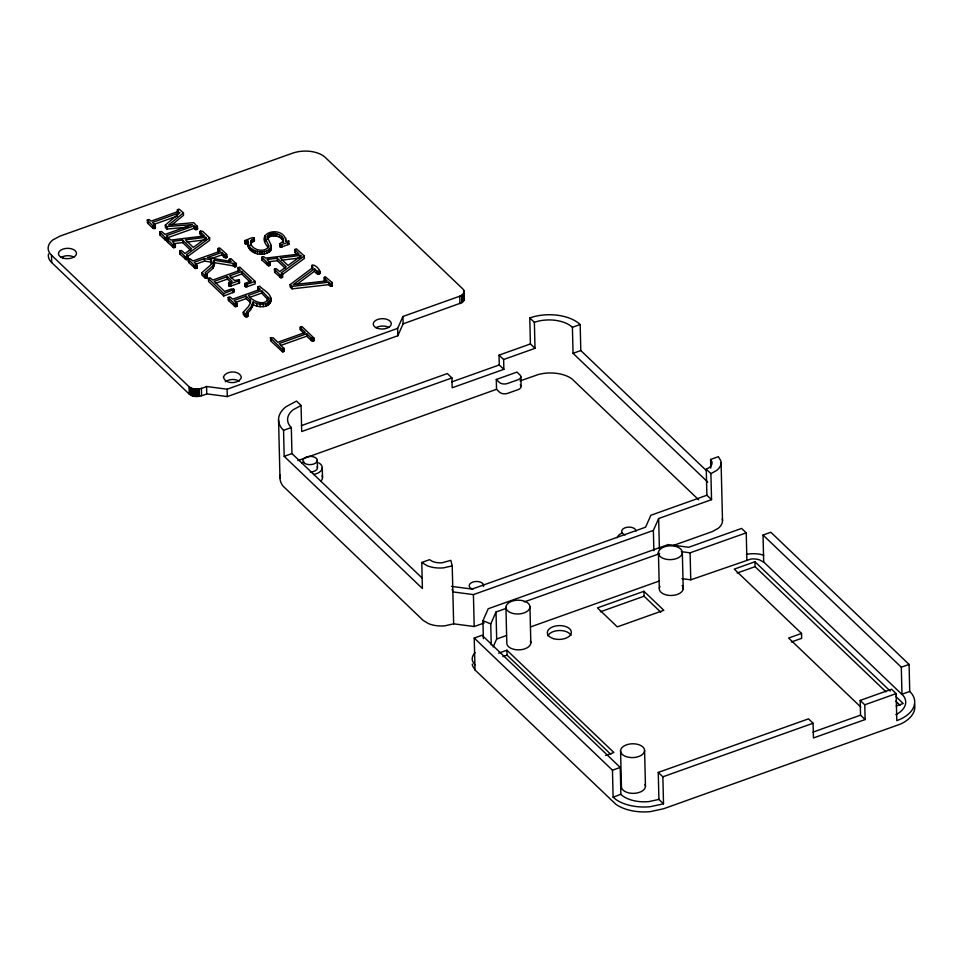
<?xml version="1.0" encoding="UTF-8"?>
<svg xmlns="http://www.w3.org/2000/svg" width="963" height="963" viewBox="0 0 963 963"><rect width="100%" height="100%" fill="white"/><g stroke="black" fill="none" stroke-linecap="round" stroke-linejoin="round"><path stroke-width="1.44" d="M282.941 238.09L283.387 242.375C285.108 234.057 270.735 229.844 267.196 236.838L271.265 245.457L271.241 247.106C266.101 255.761 246.444 251.909 248.298 240.87L245.661 241.581L244.626 240.606L251.993 237.765L254.232 237.849L254.437 240.906L251.259 243.025L250.524 245.216L251.199 240.569L254.376 238.451M247.804 242.556C246.492 254.208 265.619 258.397 271.301 249.561L271.325 247.912M258.421 287.576L260.251 289.333L232.733 299.144L229.928 296.845L228.195 297.459L228.64 300.673L235.345 306.703L237.079 306.09L237.018 303.622L234.093 300.456L246.131 296.159L250.464 300.312L250.187 303.285L248.478 306.523L243.242 312.229L243.302 314.684L246.095 316.971L247.828 316.358L247.768 313.902L246.335 312.156L250.717 307.305L253.137 302.069C258.289 304.621 266.065 305.813 270.097 300.757C272.974 294.076 262.995 290.26 259.757 286.204L258.024 286.818L258.481 290.032L258.024 286.818M51.677 262.562L51.496 255.195A24.027 13.807 -1.4 0 1 52.953 239.847L59.935 236.14L292.487 153.213A24.027 13.807 -1.4 0 1 325.386 157.523L462.938 289.056C465.96 291.645 462.806 295.593 459.772 296.207L402.931 316.478L397.659 328.383L397.839 335.75L227.304 396.575L206.744 393.867C201.448 396.275 194.249 398.225 189.242 394.096L51.677 262.562A24.027 13.807 -1.4 0 1 48.499 253.931M397.839 335.75L403.112 323.845L461.807 302.707L464.31 299.662L464.202 291.62M253.137 302.069L253.197 304.525C258.939 308.389 272.517 307.739 270.784 298.169M229.218 259.276L231.12 261.479L207.49 257.53L221.695 252.462L221.755 254.918L224.271 257.326L226.353 257.807L226.991 257.277L226.522 254.051L219.829 248.033L218.095 248.647L220.334 251.162L192.805 260.973L190 258.674L188.267 259.288L188.724 262.502L195.429 268.533L197.162 267.919L197.102 265.451L194.177 262.285L204.469 258.614L211.391 259.745L210.801 264.909L201.869 272.673L201.929 275.129L205.552 278.211L207.274 277.597L207.214 275.141L205.107 272.734L212.979 265.812L214.268 260.215L233.082 263.356L234.611 264.44L236.344 263.814L230.951 258.662L229.218 259.276L229.278 261.731M332.319 285.842L331.946 282.412L325.518 276.959L324.194 277.85L327.167 280.871L293.294 284.615L314.48 268.737C321.088 275.984 321.305 268.46 313.673 265.078L311.651 265.848L313.071 267.389L290.104 284.591L290.164 287.046L292.066 288.864L328.66 284.687L331.079 286.288L332.319 285.842L332.331 282.941M314.48 268.737L314.54 271.193C315.575 274.226 321.522 275.948 319.776 270.94M283.327 239.919L282.58 241.797L279.667 243.711L279.86 246.769L282.087 246.865L288.948 244.193L288.756 241.111L285.77 241.28C285.168 225.21 252.378 230.903 268.641 247.864L268.581 245.409L264.584 236.898M264.644 239.354L264.873 235.61M205.167 275.189L213.04 268.268L214.436 262.068M324.567 278.379L324.627 280.835L324.796 277.091M312.012 266.378L312.072 268.833L312.253 265.09M267.257 239.293L267.449 235.971M247.262 313.637L250.777 309.761L253.197 304.525M483.378 638.674L482.945 620.666L488.217 608.748L668.166 544.577L688.726 547.273L741.606 528.422L746.229 532.84L746.891 559.852M491.25 644.921L490.733 623.904L496.017 611.986L505.888 608.472M493.152 646.943L496.667 639.011L496.017 611.986M653.865 550.752L653.371 530.432L658.656 518.515L711.537 499.665L710.899 473.627L706.264 469.21L709.406 467.476A13.217 7.608 -1.4 0 0 711.922 461.795L710.586 459.471L718.398 456.691L720.866 460.916A22.245 12.796 -1.4 0 1 716.628 470.474L710.899 473.627M267.509 238.427C271.518 233.877 279.98 235.682 282.99 240.545M167.971 240.016L165.263 240.064L160.243 235.261L159.774 232.047L161.507 231.421L165.01 234.394L192.528 224.584L166.9 226.57L165.335 225.089L180.021 212.618L152.491 222.429L155.404 225.595L154.826 228.58L152.768 228.123L147.724 223.308L147.279 220.094L149 219.48L151.131 221.129L178.649 211.318L177.397 209.729L179.13 209.115L183.452 212.871L183.512 215.327L172.184 224.584M159.834 234.503L160.472 233.973M159.774 232.047L165.203 237.608L167.285 238.09L167.911 237.56L166.37 235.706L193.9 225.884L195.718 227.256L197.451 226.642L193.695 222.67L168.73 224.897L183.452 212.871M193.9 225.884L193.96 228.339L195.778 229.712L197.511 229.098L197.451 226.642M188.267 259.288L194.382 265.511L197.102 265.451M221.695 252.462L225.198 255.436L226.931 254.822M201.869 272.673L205.492 275.755L207.214 275.141M228.195 297.459L234.31 303.682L237.018 303.622M209.597 237.873L186.425 254.87L187.869 256.639L187.929 259.095L186.196 259.709L180.153 254.316L179.696 251.09L181.429 250.476L185.004 253.522L191.565 248.719L182.597 240.148L172.317 241.388L175.326 244.638L175.386 247.094L173.653 247.72L167.598 242.303L167.141 239.089L168.874 238.475L170.908 240.04L204.445 235.971L200.027 231.373L202.736 231.301L209.597 237.873L209.657 240.329L187.641 256.483M179.756 253.546L180.334 250.561M274.395 269.195L276.128 268.581L279.715 271.626L286.264 266.811L277.296 258.253L267.016 259.492L270.025 262.743L270.085 265.198L268.364 265.824L262.297 260.407L261.852 257.193L263.573 256.579L265.607 258.132L299.156 254.076L294.738 249.477L296.46 248.863L304.296 255.977L304.356 258.433L281.184 275.43L282.628 277.2L280.907 277.813L274.864 272.409L274.395 269.195L279.872 274.804L281.93 275.262L282.568 274.744L281.124 272.974L304.296 255.977M274.455 271.65L275.093 271.121M147.339 222.549L147.977 222.02M147.279 220.094L152.708 225.667L155.404 225.595M167.141 239.089L172.63 244.71L175.326 244.638M179.696 251.09L185.173 256.712L187.869 256.639M188.327 261.743L188.904 258.758M218.493 249.405L218.553 251.861L218.733 248.129M244.999 286.565L244.819 283.483L251.427 280.895L241.653 271.542L229.639 275.827L234.539 280.498L239.378 279.679L239.558 282.761L238.571 283.327L231.048 286.011L228.833 285.915L228.64 282.833L232.227 281.328L227.34 276.646L214.123 281.365L224.62 291.392L231.433 288.96L233.66 289.069L233.84 292.15L223.741 295.978L208.682 281.581L208.225 278.367L209.958 277.753L212.763 280.052L240.281 270.242L238.054 267.726L239.787 267.112L255.099 281.377L255.159 283.832L247.226 286.661L245.902 286.914L244.879 285.939M214.268 260.215L214.328 262.67L233.142 265.812L234.671 266.895L236.404 266.269L236.344 263.814M261.852 257.193L267.329 262.815L270.025 262.743M228.255 299.914L228.893 299.385M258.084 289.273L258.722 288.756M243.242 312.229L246.034 314.516L247.768 313.902M270.422 337.832L273.119 337.772L277.801 342.238L305.331 332.428L300.649 327.95L300.251 327.203L301.985 326.577L314.07 338.133L314.131 340.601L311.434 340.661L306.752 336.183L306.691 333.728L279.174 343.55L284.241 348.775L284.302 351.23L282.568 351.856L270.88 341.046L270.422 337.832L281.545 348.847L284.241 348.775M270.483 340.288L271.121 339.77M304.452 333.992L300.312 329.659L300.889 326.674M306.691 333.728L311.374 338.206L314.07 338.133M167.201 241.544L167.779 238.571M202.495 236.513L200.087 233.828L200.665 230.843M261.912 259.649L262.55 259.119M297.194 254.605L295.184 252.691L295.436 251.403M296.881 284.422L314.54 271.193M225.294 381.733C229.29 378.928 235.044 378.724 239.281 381.119M290.104 284.591L292.006 286.408L328.6 282.231L330.333 283.712L332.259 283.387M228.7 285.289L229.676 284.711M279.667 243.711L280.702 244.662L282.027 244.409L287.901 242.315L288.756 241.111M208.225 278.367L223.681 293.522L233.78 289.694M228.64 282.833L229.663 283.808L230.988 283.555L238.511 280.871L239.378 279.679M297.856 460.627L496.523 389.293L499.58 392.218A6.007 3.455 -1.4 0 0 507.814 393.301L518.142 389.606A6.007 3.455 -1.4 0 0 520.261 384.851M706.264 469.21L706.902 495.235L650.856 515.277L645.583 527.194L472.051 589.079L451.491 586.383M503.625 359.512L535.007 348.329L530.408 343.947L499.039 355.13L503.625 359.512L503.866 369.335L452.189 387.764L451.948 377.941L301.708 431.52L301.07 405.483L293.233 409.708A28.228 16.239 -1.4 0 0 289.851 425.887L291.32 427.536L291.958 453.573L422.276 578.185M153.936 224.403L177.324 216.049M166.43 238.162L193.96 228.339M244.686 243.061L245.709 244.036L248.358 243.326M195.525 264.283L204.529 261.069L211.451 262.201L211.848 263.886L211.788 261.43M211.427 258.602L221.755 254.918M215.507 283.339L227.4 279.101L231.313 282.845M231.036 277.801L241.713 273.998L250.404 282.315M244.819 283.483L245.842 284.458L247.166 284.205L255.099 281.377M261.623 290.633L248.43 295.34C251.548 301.395 267.57 307.498 267.81 297.146L261.623 290.633L261.683 293.089L267.87 299.601M235.49 302.43L246.191 298.614L250.524 302.767L250.464 300.312M249.814 297.326L261.683 293.089M280.606 345.512L306.752 336.183M51.496 255.195L189.061 386.729C194.069 390.846 201.267 388.908 206.564 386.5L227.124 389.208L397.659 328.383M301.07 405.483L296.484 401.102L286.023 406.711A37.256 21.427 -1.4 0 0 281.545 428.066L283.555 430.305L291.32 427.536M580.171 324.531L577.668 322.461A37.256 21.427 -1.4 0 0 533.743 316.695L529.782 317.91L534.369 322.304L537.282 321.413A28.228 16.239 -1.4 0 1 570.565 325.783L572.407 327.3L580.171 324.531L580.809 350.556L706.084 470.329M301.335 425.634L447.362 373.56L451.948 377.941M451.791 381.89L499.279 364.953L503.866 369.335M496.294 379.47L516.962 372.103L520.02 375.016A6.007 3.455 -1.4 0 1 517.901 379.783L507.573 383.479A6.007 3.455 -1.4 0 1 499.34 382.395L496.294 379.47L496.523 389.293M283.555 430.305L284.193 456.342L291.958 453.573M572.407 327.3L573.045 353.325L580.809 350.556M519.996 380.927L538.57 374.451A28.228 16.239 -1.4 0 1 571.866 378.82L698.632 499.761M284.193 456.342L422.408 588.501L421.782 562.464L429.594 559.684L432.519 561.441A13.217 7.608 -1.4 0 0 442.318 562.729L450.853 560.346L452.225 565.871L453.645 623.831L445.014 625.806A22.245 12.796 -1.4 0 1 428.523 623.639L423.19 620.425L282.966 486.026A37.256 21.427 -1.4 0 1 280.245 475.084M452.225 565.871L443.594 567.845A22.245 12.796 -1.4 0 1 427.103 565.678L421.782 562.464M452.177 589.139L452.863 591.908L473.423 594.604L653.371 530.432M673.342 545.479L712.307 531.588L718.049 528.434A22.245 12.796 -1.4 0 0 722.274 518.876M524.233 601.935L659.667 553.629M453.645 623.831L474.205 626.54L484.124 623.001M681.286 551.655L690.098 552.81L746.229 532.84M914.477 703.941A37.256 21.427 -1.4 0 1 900.586 724.044L663.639 808.739L650.302 811.616A37.256 21.427 -1.4 0 1 615.742 804.189L475.012 669.971L474.229 638.036L482.054 635.255L620.22 767.427L620.882 794.439L622.724 795.968A28.228 16.239 -1.4 0 0 648.918 801.589L659.186 799.362M763.695 562.067L763.033 535.043L770.857 532.262L909.084 664.422L909.734 691.434L911.744 693.673A37.256 21.427 -1.4 0 1 900.465 719.132L896.806 720.637L896.144 693.625L891.545 689.231L860.176 700.426L860.537 715.16L865.123 719.542L813.446 737.971L813.085 723.237L808.499 718.855L658.259 772.422L658.921 799.434L663.519 803.828L650.181 806.705A37.256 21.427 -1.4 0 1 615.622 799.278L613.118 797.208L612.456 770.195L474.229 638.036M496.667 639.011L506.55 635.484M530.529 626.937L658.921 581.146M643.946 591.294L597.445 607.882L617.307 626.877L663.82 610.301L643.946 591.294L644.066 596.217L660.799 612.203M600.382 611.794L644.066 596.217M681.948 578.667L690.76 579.822L750.971 559.022A13.217 7.608 -1.4 0 1 759.326 559.78L764.068 562.32L903.438 695.852A28.228 16.239 -1.4 0 1 895.855 714.678M498.629 653.155L506.899 650.206L613.888 752.5L605.619 755.449M890.221 691.085L754.944 561.754L734.275 569.121L801.529 633.425L801.649 638.337L791.321 642.02M502.879 656.597L507.02 655.117L610.759 754.306M737.152 573.045L755.064 566.665L886.008 691.867M801.529 633.425L788.613 638.036L860.814 707.071M612.456 770.195L620.22 767.427M763.033 535.043L901.308 667.19L909.084 664.422M658.259 772.422L662.857 776.816L813.085 723.237M860.176 700.426L864.762 704.808L896.144 693.625M613.118 797.208L620.714 794.306M909.734 691.434L901.97 694.203L901.308 667.19M813.049 732.097L860.537 715.16M896.204 705.999L903.21 703.508L895.626 696.261M746.421 554.351L749.696 553.894A22.245 12.796 -1.4 0 1 763.755 555.194M205.865 237.331L185.426 239.823L193.346 247.395L206.371 237.813L205.865 237.331L205.926 239.787M186.942 242.098L204.457 239.956M300.564 255.424L280.125 257.928L288.045 265.499L301.07 255.905L300.564 255.424L300.625 257.879M281.653 260.203L299.168 258.06M173.846 243.663L182.657 242.604L190.626 250.224M268.545 261.767L277.356 260.708L285.325 268.316M165.335 225.089L165.395 227.545L166.96 229.038L187.821 227.16M253.389 239.956L254.437 240.906M482.945 620.666L490.733 623.904M573.045 353.325L707.733 482.078M706.902 495.235L711.537 499.665M895.746 701.172L900.08 705.313M474.891 665.06L472.436 660.823A22.245 12.796 -1.4 0 1 475.072 652.697M475.012 669.971L472.544 665.734A22.245 12.796 -1.4 0 1 472.327 664.073M332.391 285.397L331.946 282.412M319.836 273.396L319.403 270.41M226.582 256.507L226.991 257.277M197.511 229.098L197.042 225.872M237.079 306.09L236.609 302.864M207.274 277.597L206.816 274.371M196.753 267.148L197.162 267.919M313.733 339.843L314.131 340.601M270.085 265.198L269.64 261.984M284.302 351.23L283.844 348.028M236.404 266.269L235.947 263.068M247.828 316.358L247.371 313.144M187.929 259.095L187.472 255.881M175.386 247.094L174.929 243.892M155.464 228.05L155.007 224.836M270.013 298.229L270.844 300.625M464.046 297.651L464.383 298.987M250.464 242.76C251.837 250.163 264.488 253.185 268.605 246.697L268.581 245.409M288.816 243.567L288.948 244.193M233.84 292.15L233.66 289.069M239.438 282.135L239.558 282.761M214.328 262.67L214.496 264.524M864.762 704.808L865.123 719.542M754.944 561.754L755.064 566.665M721.082 462.589L722.503 520.538M710.586 459.471L710.79 468.15M690.098 552.81L690.76 579.822M682.346 553.123A12.013 6.91 -1.4 0 1 663.507 558.504A12.013 6.91 -1.4 0 1 665.301 546.551A12.013 6.91 -1.4 0 1 682.346 553.123L683.224 588.983M658.656 518.515L659.39 548.994M658.427 552.329L659.294 588.176M662.857 776.816L663.519 803.828M644.584 750.418A12.013 6.91 -1.4 0 1 626.672 756.798A12.013 6.91 -1.4 0 1 626.456 744.844A12.013 6.91 -1.4 0 1 644.584 750.418L645.451 786.193M620.569 750.959L621.436 786.735A12.013 6.91 -1.4 0 0 635.135 793.271A12.013 6.91 -1.4 0 0 645.005 784.424M534.369 322.304L535.007 348.329M529.782 317.91L530.408 343.947M529.951 606.822A12.013 6.91 -1.4 0 1 512.051 613.202A12.013 6.91 -1.4 0 1 511.822 601.249A12.013 6.91 -1.4 0 1 529.951 606.822L530.818 642.682M520.851 376.726L521.091 386.548M505.936 607.364L506.803 643.212A12.013 6.91 -1.4 0 0 520.514 649.76A12.013 6.91 -1.4 0 0 530.384 640.901M506.899 650.206L507.02 655.117M499.039 355.13L499.279 364.953M473.423 594.604L474.205 626.54M464.106 290.946L464.31 299.662M463.865 290.284L464.094 300.336M463.552 293.619L463.733 300.986M463.034 294.233L463.215 301.6M462.396 294.81L462.577 302.177M461.626 295.34L461.807 302.707M459.772 296.207L459.953 303.574M402.931 316.478L403.112 323.845M331.717 283.7L331.778 286.155M331.019 283.832L331.079 286.288M330.333 283.712L330.393 286.167M329.635 283.23L329.695 285.686M328.6 282.231L328.66 284.687M324.302 277.404L324.254 280.305M319.692 271.373L319.752 273.829M319.162 271.698L319.222 274.154M318.452 271.819L318.512 274.274M317.766 271.698L317.826 274.154M322.28 467.609L322.521 477.431M317.092 271.241L317.152 273.697M317.296 460.35A7.21 4.141 -1.4 0 1 306.559 464.178A7.21 4.141 -1.4 0 1 306.427 457.004A7.21 4.141 -1.4 0 1 317.296 460.35L317.477 467.717M311.759 265.415L311.711 268.304M313.432 338.663L313.493 341.119M312.337 338.759L312.397 341.215M311.374 338.206L311.434 340.661M300.649 327.95L300.709 330.405M300.251 327.203L300.312 329.659M295.123 250.236L295.184 252.691M294.738 249.477L294.798 251.933M292.006 286.408L292.066 288.864M287.901 242.315L287.961 244.771M285.794 238.306L285.855 240.762M282.027 244.409L282.087 246.865M281.641 236.356L281.702 238.812M282.568 274.744L282.628 277.2M282.183 273.986L282.243 276.441M281.93 275.262L281.99 277.717M283.603 349.304L283.664 351.76M280.702 244.662L280.763 247.118M280.847 275.358L280.907 277.813M279.8 244.301L279.86 246.769M282.508 349.4L282.568 351.856M279.439 234.779L279.499 237.235M279.872 274.804L279.932 277.26M277.296 258.253L277.356 260.708M276.694 233.756L276.754 236.212M274.997 233.443L275.057 235.899M274.804 269.953L274.864 272.409M278.56 419.928L279.98 477.889M273.336 233.383L273.396 235.839M271.71 233.564L271.771 236.019M271.265 245.457L271.301 249.561M270.134 233.997L270.194 236.453M270.459 248.55L270.519 251.006M268.918 234.551L268.978 237.006M270.555 296.953L270.711 301.901M269.387 263.272L269.447 265.728M268.942 249.802L269.002 252.258M270.097 300.757L270.158 303.213M268.015 235.201L268.075 237.656M268.304 263.368L268.364 265.824M269.159 301.876L269.219 304.332M267.329 262.815L267.389 265.27M267.81 297.146L268.039 301.515M266.679 250.849L266.739 253.305M267.834 302.827L267.895 305.283M265.066 239.053L265.126 241.508M266.125 303.598L266.185 306.053M264.392 251.487L264.452 253.943M262.237 257.952L262.297 260.407M262.068 251.776L262.129 254.232M263.212 304.248L263.272 306.703M259.709 251.716L259.769 254.172M260.07 304.212L260.13 306.667M257.314 251.319L257.374 253.775M255.255 250.717L255.315 253.173M256.712 303.489L256.772 305.945M254.232 237.849L254.292 240.305M253.522 239.005L253.582 241.46M253.389 249.899L253.45 252.354M252.162 239.703L252.222 242.158M251.704 248.875L251.764 251.331M251.199 240.569L251.259 243.025M252.378 304.597L252.438 307.053M250.633 241.581L250.693 244.036M250.224 247.647L250.284 250.103M248.767 245.95L248.827 248.406M247.96 244.253L248.021 246.709M246.985 241.34L247.046 243.795M247.166 284.205L247.226 286.661M245.661 241.581L245.709 244.036M247.13 314.432L247.19 316.887M245.842 284.458L245.902 286.914M246.131 296.159L246.191 298.614M244.626 240.606L244.819 243.687M246.034 314.516L246.095 316.971M245.059 313.962L245.12 316.43M241.653 271.542L241.713 273.998M238.451 268.484L238.511 270.94L238.054 267.726M238.511 280.871L238.571 283.327M235.706 264.344L235.766 266.799M236.38 304.164L236.441 306.619M234.611 264.44L234.671 266.895M235.285 304.248L235.345 306.703M233.636 263.886L233.696 266.342M234.31 303.682L234.37 306.138M233.082 263.356L233.142 265.812M232.793 290.272L232.853 292.728M230.988 283.555L231.048 286.011M229.663 283.808L229.724 286.264M228.773 283.459L228.833 285.915M228.58 298.217L228.64 300.673M227.34 276.646L227.4 279.101M226.293 255.351L226.353 257.807M225.198 255.436L225.258 257.891M224.21 254.87L224.271 257.326M227.124 389.208L227.304 396.575M223.681 293.522L223.741 295.978M218.095 248.647L218.156 251.102M214.015 263.934L214.075 266.39M212.979 265.812L213.04 268.268M211.391 259.745L211.451 262.201M206.588 275.671L206.648 278.126M205.492 275.755L205.552 278.211M204.469 258.614L204.529 261.069M204.505 275.189L204.565 277.645M206.564 386.5L206.744 393.867M200.424 232.131L200.485 234.587M200.027 231.373L200.087 233.828M201.399 388.342L201.58 395.709M196.825 227.172L196.885 229.627M195.718 227.256L195.778 229.712M196.464 265.993L196.524 268.448M199.233 388.908L199.413 396.275M194.743 226.69L194.803 229.146M195.369 266.077L195.429 268.533M198.077 389.076L198.258 396.443M194.382 265.511L194.442 267.967M196.909 389.136L197.09 396.503M195.73 389.124L195.91 396.491M194.574 389.016L194.755 396.383M193.455 388.823L193.635 396.19M192.383 388.546L192.564 395.913M188.664 260.046L188.724 262.502M191.408 388.197L191.589 395.564M187.231 257.157L187.291 259.613M190.505 387.764L190.686 395.131M186.136 257.253L186.196 259.709M189.061 386.729L189.242 394.096M185.173 256.712L185.233 259.167M182.597 240.148L182.657 242.604M180.093 251.861L180.153 254.316M177.794 210.488L177.854 212.943M177.397 209.729L177.457 212.185M174.688 245.168L174.748 247.623M173.593 245.264L173.653 247.72M172.63 244.71L172.69 247.166M167.502 236.79L167.562 239.245M167.538 239.847L167.598 242.303M167.285 238.09L167.345 240.545M166.9 226.57L166.96 229.038M166.178 238.174L166.238 240.63M165.203 237.608L165.263 240.064M160.183 232.805L160.243 235.261M154.766 226.124L154.826 228.58M153.671 226.209L153.731 228.664M152.708 225.667L152.768 228.123M147.664 220.852L147.724 223.308M376.003 327.697A9.004 5.176 -1.4 0 1 388.739 327.408M61.211 257.362A9.004 5.176 -1.4 0 1 73.946 257.073M617.163 537.739A12.013 6.91 -1.4 0 1 621.942 533.141M318.669 462.806A12.013 6.91 -1.4 0 1 313.505 474.482M301.696 463.191A12.013 6.91 -1.4 0 1 304.152 462.035M317.212 466.646A7.21 4.141 -1.4 0 1 310.351 472.026M322.075 475.65A12.013 6.91 -1.4 0 1 320.968 480.922M472.857 589.272A7.21 4.141 -1.4 0 1 469.836 583.999A7.21 4.141 -1.4 0 1 478.792 581.652A7.21 4.141 -1.4 0 1 483.378 586.515M625.3 534.898A7.21 4.141 -1.4 0 1 623.807 534.284L622.64 533.442A7.21 4.141 -1.4 0 1 626.901 527.279A7.21 4.141 -1.4 0 1 636.049 531.07M682.141 585.48A12.013 6.91 -1.4 0 1 671.801 595.471A12.013 6.91 -1.4 0 1 659.98 586.407M547.827 635.893A12.013 6.91 -1.4 0 1 559.334 630.512A12.013 6.91 -1.4 0 1 571.023 635.375M223.452 377.135C224.933 384.526 239.041 384.261 241.352 377.448C239.871 370.057 225.763 370.322 223.452 377.135M377.845 328.431A9.004 5.176 -1.4 0 0 391.267 323.64A9.004 5.176 -1.4 0 0 377.677 319.463A9.004 5.176 -1.4 0 0 377.845 328.431M63.052 258.096A9.004 5.176 -1.4 0 0 76.474 253.317A9.004 5.176 -1.4 0 0 62.884 249.128A9.004 5.176 -1.4 0 0 63.052 258.096M553.448 638.625A12.013 6.91 -1.4 0 0 571.348 632.246A12.013 6.91 -1.4 0 0 553.219 626.66A12.013 6.91 -1.4 0 0 553.448 638.625"/></g></svg>
